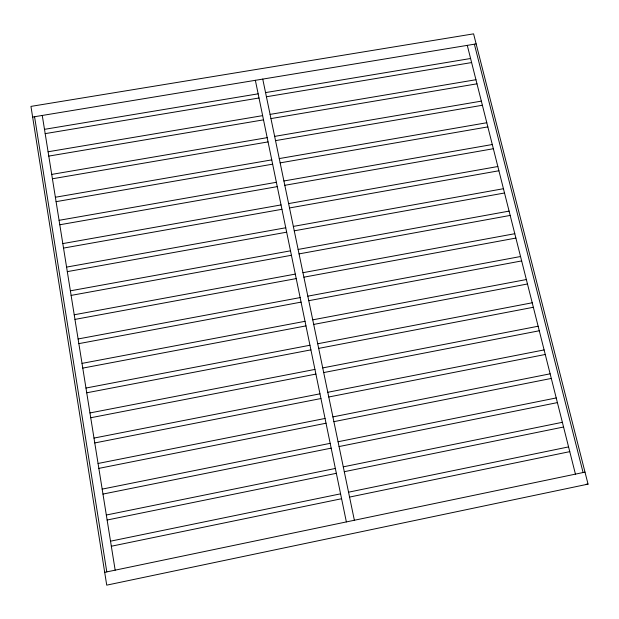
<?xml version="1.0" encoding="UTF-8"?>
<svg xmlns="http://www.w3.org/2000/svg" width="619" height="619" viewBox="0 0 619 619"><rect width="100%" height="100%" fill="white"/><g stroke="black" fill="none" stroke-linecap="round" stroke-linejoin="round"><path stroke-width="0.93" d="M588.05 484.128L106.723 585.148L30.95 106.398L473.589 33.852L588.05 484.128L586.162 484.244M104.696 572.343L585.001 472.135M110.515 541.184L340.582 493.83M348.543 492.19L568.567 446.903M111.327 546.237L341.587 498.728M349.557 497.08L569.766 451.646M106.321 515.023L335.351 468.459M343.282 466.85L562.361 422.305M107.126 520.022L336.349 473.311M344.288 471.693L563.553 427.009M102.174 489.118L330.175 443.336M338.067 441.749L556.218 397.947M102.963 494.078L331.165 448.141M339.065 446.554L557.394 402.605M98.847 468.382L326.027 423.218M333.896 421.655L551.297 378.433M98.057 463.476L325.045 418.459M332.906 416.904L550.129 373.822M93.987 438.082L319.969 393.823M327.791 392.284L544.101 349.921M94.769 442.941L320.944 398.535M328.774 396.996L545.254 354.486M89.956 412.943L314.939 369.419M322.731 367.91L538.128 326.236M90.73 417.748L315.899 374.085M323.698 372.568L539.273 330.77M85.964 388.043L309.957 345.247M317.717 343.762L532.216 302.784M86.73 392.802L310.916 349.867M318.677 348.381L533.346 307.272M82.01 363.384L305.028 321.307M312.75 319.845L526.351 279.548M82.768 368.104L305.972 325.888M313.701 324.426L527.473 283.989M78.845 343.638L301.074 302.126M308.773 300.687L521.655 260.924M78.095 338.964L300.138 297.592M307.829 296.161L520.54 256.521M74.218 314.777L295.294 274.101M302.954 272.693L514.791 233.711M74.961 319.404L296.222 278.589M303.89 277.18L515.89 238.075M70.38 290.822L290.504 250.827M298.126 249.442L509.089 211.11M71.115 295.402L291.417 255.276M299.054 253.891L510.18 215.427M67.301 271.633L286.659 232.179M294.257 230.81L504.516 192.996M66.573 267.099L285.754 227.769M293.344 226.407L503.44 188.71M62.805 243.592L281.041 204.928M288.609 203.589L497.838 166.519M63.525 248.087L281.947 209.299M289.514 207.953L498.914 170.759M59.076 220.318L276.376 182.296M283.912 180.98L492.291 144.521M59.788 224.767L277.273 186.629M284.81 185.305L493.351 148.73M56.081 201.662L272.646 164.167M280.152 162.867L487.849 126.895M55.377 197.252L271.756 159.872M279.262 158.58L486.797 122.732M51.717 174.403L267.184 137.658M274.65 136.381L481.35 101.129M52.414 178.775L268.058 141.906M275.532 140.629L482.387 105.261M48.089 151.771L262.642 115.637M270.077 114.391L475.949 79.719M48.777 156.096L263.508 119.854M270.952 118.593L476.978 83.82M44.491 129.34L258.146 93.825M265.551 92.595L470.595 58.503M45.179 133.634L259.005 97.995M266.418 96.765L471.616 62.565M32.637 117.045L476.143 43.903M474.371 44.189L583.09 472.529M467.275 45.365L575.438 474.123M262.75 79.093L354.37 520.246M255.361 80.308L346.369 521.918M42.262 115.451L115.165 570.161M34.563 116.72L106.793 571.902"/></g></svg>
